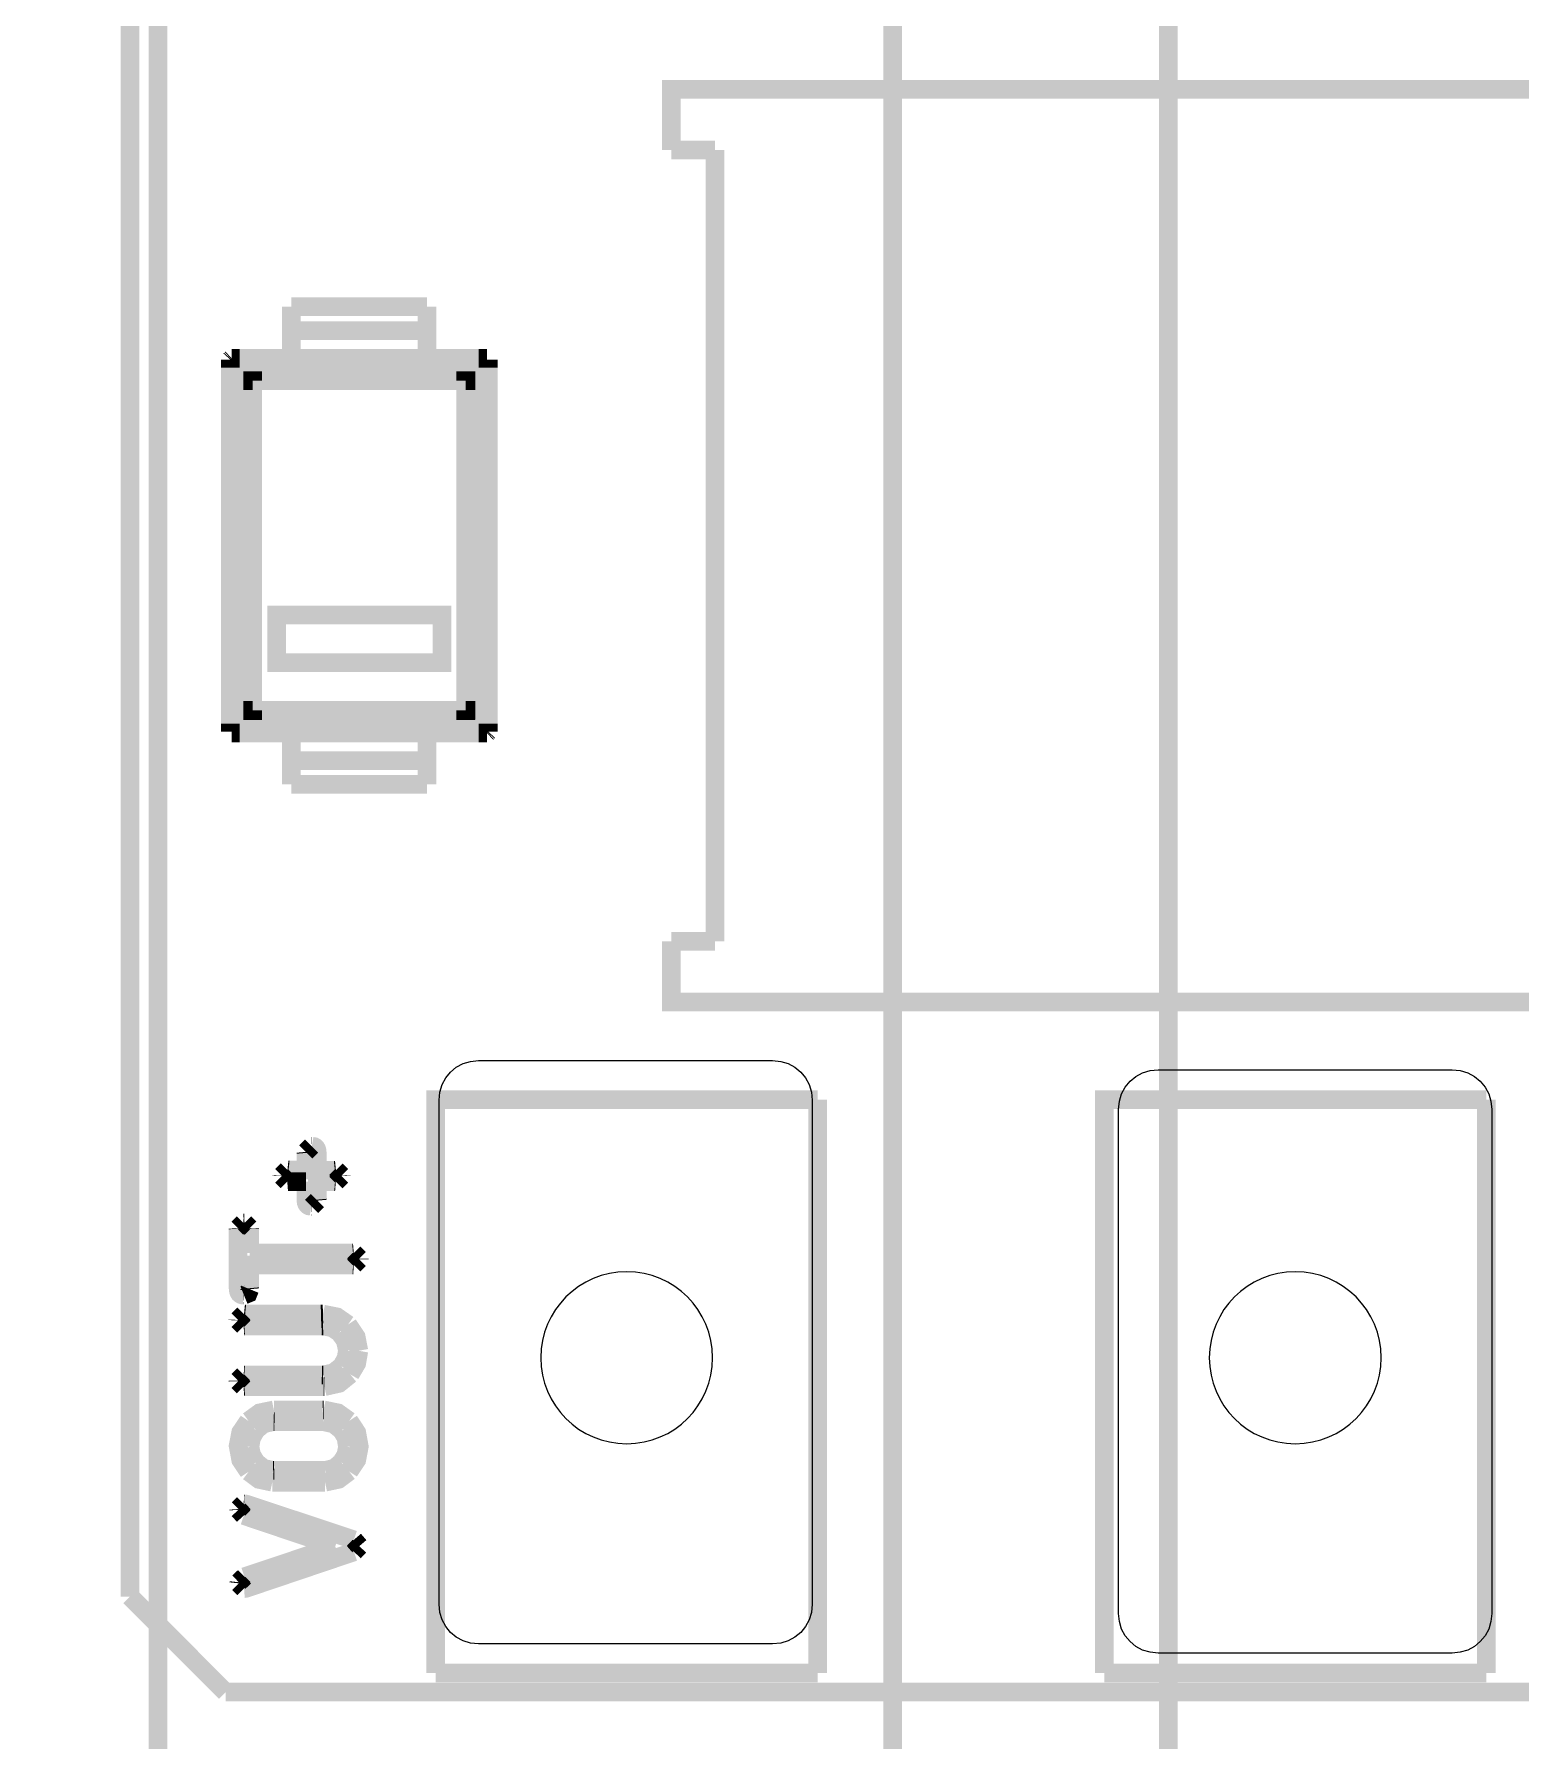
# Model space of a CAD drawing. Header units: inches. Extents: x 15 to 148, y 10 to 111.
# Drawn here: x 141.932 to 143.367, y 99.892 to 101.538 of the extents above; entities that cross this region are included whole.
import ezdxf

# ---------------------------------------------------------------- set-up
doc = ezdxf.new("R2010")
doc.units = ezdxf.units.IN
doc.header["$MEASUREMENT"] = 0
doc.layers.add('BLK_12AWG', color=7, linetype='Continuous')

# ---------------------------------------------------------------- blocks, each defined once
blk = doc.blocks.new('CIELEC-CFLH-V0016')
at = {"const_width": 0.008}
for points in [[(118.5802866420413, 103.7368000284339), (118.5802866420413, 100.9808940284339)], [(118.5802866420413, 103.7368000284339), (118.5802866420413, 100.9808940284339)], [(118.5802866420413, 103.7368000284339), (118.5802866420413, 100.9808940284339)], [(119.0253336420413, 103.4679100284339), (119.0253336420413, 102.0348390284339)], [(119.0253336420413, 103.4679100284339), (119.0253336420413, 102.0348390284339)], [(119.0253336420413, 103.4679100284339), (119.0253336420413, 102.0348390284339)], [(118.6983966420413, 103.4119970284339), (118.6983966420413, 101.3056970284339)], [(118.6983966420413, 103.4119970284339), (118.6983966420413, 101.3056970284339)], [(118.6983966420413, 103.4119970284339), (118.6983966420413, 101.3056970284339)], [(119.0133576420413, 103.0871930284339), (119.0133576420413, 101.6305010284339), (119.0141416420413, 101.6224510284339), (119.0163956420413, 101.6150060284339), (119.0247376420413, 101.6025110284339), (119.0372336420413, 101.5941680284339), (119.0446776420413, 101.5919140284339), (119.0527276420413, 101.5911310284339), (121.7692636420413, 101.5911310284339)], [(119.0133576420413, 103.0871930284339), (119.0133576420413, 101.6305010284339), (119.0141416420413, 101.6224510284339), (119.0163956420413, 101.6150060284339), (119.0247376420413, 101.6025110284339), (119.0372336420413, 101.5941680284339), (119.0446776420413, 101.5919140284339), (119.0527276420413, 101.5911310284339), (121.7692636420413, 101.5911310284339)], [(119.0133576420413, 103.0871930284339), (119.0133576420413, 101.6305010284339), (119.0141416420413, 101.6224510284339), (119.0163956420413, 101.6150060284339), (119.0247376420413, 101.6025110284339), (119.0372336420413, 101.5941680284339), (119.0446776420413, 101.5919140284339), (119.0527276420413, 101.5911310284339), (121.7692636420413, 101.5911310284339)], [(118.7932746420413, 102.6547530284339), (118.7932746420413, 102.6807530284339), (118.3835156420413, 102.6807530284339), (118.3835156420413, 102.2897130284339), (118.7932746420413, 102.2897130284339), (118.7932746420413, 102.3157130284339)], [(118.7932746420413, 102.6547530284339), (118.7932746420413, 102.6807530284339), (118.3835156420413, 102.6807530284339), (118.3835156420413, 102.2897130284339), (118.7932746420413, 102.2897130284339), (118.7932746420413, 102.3157130284339)], [(118.7932746420413, 102.6547530284339), (118.7932746420413, 102.6807530284339), (118.3835156420413, 102.6807530284339), (118.3835156420413, 102.2897130284339), (118.7932746420413, 102.2897130284339), (118.7932746420413, 102.3157130284339)], [(118.7932746420413, 102.6547530284339), (118.7745546420413, 102.6547530284339)], [(118.7745546420413, 102.3157130284339), (118.7745546420413, 102.6547530284339)], [(118.7932746420413, 102.6547530284339), (118.7745546420413, 102.6547530284339)], [(118.7745546420413, 102.3157130284339), (118.7745546420413, 102.6547530284339)], [(118.7932746420413, 102.6547530284339), (118.7745546420413, 102.6547530284339)], [(118.7745546420413, 102.3157130284339), (118.7745546420413, 102.6547530284339)], [(118.8979956420413, 102.5875950284339), (118.9561376420413, 102.5875950284339)], [(118.8979956420413, 102.5773590284339), (118.8979956420413, 102.5875950284339)], [(118.8979956420413, 102.5875950284339), (118.9561376420413, 102.5875950284339)], [(118.8979956420413, 102.5773590284339), (118.8979956420413, 102.5875950284339)], [(118.8979956420413, 102.5875950284339), (118.9561376420413, 102.5875950284339)], [(118.8979956420413, 102.5773590284339), (118.8979956420413, 102.5875950284339)], [(118.9561376420413, 102.5773590284339), (118.9561376420413, 102.5875950284339)], [(118.9561376420413, 102.5773590284339), (118.9561376420413, 102.5875950284339)], [(118.9561376420413, 102.5773590284339), (118.9561376420413, 102.5875950284339)], [(118.8979956420413, 102.5773590284339), (118.8979956420413, 102.5654850284339)], [(118.9561376420413, 102.5773590284339), (118.8979956420413, 102.5773590284339)], [(118.8979956420413, 102.5773590284339), (118.8979956420413, 102.5654850284339)], [(118.9561376420413, 102.5773590284339), (118.8979956420413, 102.5773590284339)], [(118.8979956420413, 102.5773590284339), (118.8979956420413, 102.5654850284339)], [(118.9561376420413, 102.5773590284339), (118.8979956420413, 102.5773590284339)], [(118.9561376420413, 102.5654850284339), (118.9561376420413, 102.5773590284339)], [(118.9561376420413, 102.5654850284339), (118.9561376420413, 102.5773590284339)], [(118.9561376420413, 102.5654850284339), (118.9561376420413, 102.5773590284339)], [(118.8717906420413, 102.5614530284339), (118.8717906420413, 102.5649130284339)], [(118.8717906420413, 102.5614530284339), (118.8717906420413, 102.5649130284339)], [(118.8717906420413, 102.5614530284339), (118.8717906420413, 102.5649130284339)], [(118.8717906420413, 102.4090130284339), (118.8717906420413, 102.5614530284339)], [(118.8717906420413, 102.5614530284339), (118.8773676420413, 102.5558770284339)], [(118.8717906420413, 102.4090130284339), (118.8717906420413, 102.5614530284339)], [(118.8717906420413, 102.5614530284339), (118.8773676420413, 102.5558770284339)], [(118.8717906420413, 102.4090130284339), (118.8717906420413, 102.5614530284339)], [(118.8717906420413, 102.5614530284339), (118.8773676420413, 102.5558770284339)], [(118.8758226420413, 102.5654850284339), (118.8723626420413, 102.5654850284339)], [(118.8758226420413, 102.5654850284339), (118.8723626420413, 102.5654850284339)], [(118.8758226420413, 102.5654850284339), (118.8723626420413, 102.5654850284339)], [(118.9783096420413, 102.5654850284339), (118.9561376420413, 102.5654850284339), (118.8979956420413, 102.5654850284339), (118.8758226420413, 102.5654850284339)], [(118.8758226420413, 102.5654850284339), (118.8813996420413, 102.5599090284339)], [(118.9783096420413, 102.5654850284339), (118.9561376420413, 102.5654850284339), (118.8979956420413, 102.5654850284339), (118.8758226420413, 102.5654850284339)], [(118.8758226420413, 102.5654850284339), (118.8813996420413, 102.5599090284339)], [(118.9783096420413, 102.5654850284339), (118.9561376420413, 102.5654850284339), (118.8979956420413, 102.5654850284339), (118.8758226420413, 102.5654850284339)], [(118.8758226420413, 102.5654850284339), (118.8813996420413, 102.5599090284339)], [(118.8813986420413, 102.5599090284339), (118.8785746420413, 102.5587020284339), (118.8773666420413, 102.5558770284339)], [(118.8813986420413, 102.5599090284339), (118.8785746420413, 102.5587020284339), (118.8773666420413, 102.5558770284339)], [(118.8813986420413, 102.5599090284339), (118.8785746420413, 102.5587020284339), (118.8773666420413, 102.5558770284339)], [(118.8813996420413, 102.5599090284339), (118.9727336420413, 102.5599090284339)], [(118.8813996420413, 102.5558770284339), (118.8813996420413, 102.5599090284339)], [(118.8813996420413, 102.5599090284339), (118.9727336420413, 102.5599090284339)], [(118.8813996420413, 102.5558770284339), (118.8813996420413, 102.5599090284339)], [(118.8813996420413, 102.5599090284339), (118.9727336420413, 102.5599090284339)], [(118.8813996420413, 102.5558770284339), (118.8813996420413, 102.5599090284339)], [(118.9727336420413, 102.5599090284339), (118.9783096420413, 102.5654850284339)], [(118.9727336420413, 102.5599090284339), (118.9783096420413, 102.5654850284339)], [(118.9727336420413, 102.5599090284339), (118.9783096420413, 102.5654850284339)], [(118.9727336420413, 102.5599090284339), (118.9727336420413, 102.5558770284339)], [(118.9727336420413, 102.5599090284339), (118.9755586420413, 102.5587020284339), (118.9767666420413, 102.5558770284339)], [(118.9727336420413, 102.5599090284339), (118.9727336420413, 102.5558770284339)], [(118.9727336420413, 102.5599090284339), (118.9755586420413, 102.5587020284339), (118.9767666420413, 102.5558770284339)], [(118.9727336420413, 102.5599090284339), (118.9727336420413, 102.5558770284339)], [(118.9727336420413, 102.5599090284339), (118.9755586420413, 102.5587020284339), (118.9767666420413, 102.5558770284339)], [(118.9823416420413, 102.5614530284339), (118.9767656420413, 102.5558770284339)], [(118.9823416420413, 102.5614530284339), (118.9767656420413, 102.5558770284339)], [(118.9823416420413, 102.5614530284339), (118.9767656420413, 102.5558770284339)], [(118.9817706420413, 102.5654850284339), (118.9783096420413, 102.5654850284339)], [(118.9817706420413, 102.5654850284339), (118.9783096420413, 102.5654850284339)], [(118.9817706420413, 102.5654850284339), (118.9783096420413, 102.5654850284339)], [(118.9820706420413, 102.5652140284339), (118.9817706420413, 102.5654850284339)], [(118.9820706420413, 102.5652140284339), (118.9817706420413, 102.5654850284339)], [(118.9820706420413, 102.5652140284339), (118.9817706420413, 102.5654850284339)], [(118.9820706420413, 102.5652140284339), (118.9823416420413, 102.5649130284339)], [(118.9820706420413, 102.5652140284339), (118.9823416420413, 102.5649130284339)], [(118.9820706420413, 102.5652140284339), (118.9823416420413, 102.5649130284339)], [(118.9823416420413, 102.5649130284339), (118.9823416420413, 102.5614530284339)], [(118.9823416420413, 102.5649130284339), (118.9823416420413, 102.5614530284339)], [(118.9823416420413, 102.5649130284339), (118.9823416420413, 102.5614530284339)], [(118.9823416420413, 102.4090130284339), (118.9823416420413, 102.5614530284339)], [(118.9823416420413, 102.4090130284339), (118.9823416420413, 102.5614530284339)], [(118.9823416420413, 102.4090130284339), (118.9823416420413, 102.5614530284339)], [(118.8773676420413, 102.5558770284339), (118.8813996420413, 102.5558770284339)], [(118.8773676420413, 102.4145900284339), (118.8773676420413, 102.5558770284339)], [(118.8773676420413, 102.5558770284339), (118.8813996420413, 102.5558770284339)], [(118.8773676420413, 102.4145900284339), (118.8773676420413, 102.5558770284339)], [(118.8773676420413, 102.5558770284339), (118.8813996420413, 102.5558770284339)], [(118.8773676420413, 102.4145900284339), (118.8773676420413, 102.5558770284339)], [(118.8813996420413, 102.5558770284339), (118.8813996420413, 102.4145900284339)], [(118.9727336420413, 102.4145900284339), (118.9727336420413, 102.5558770284339), (118.8813996420413, 102.5558770284339)], [(118.8813996420413, 102.5558770284339), (118.8813996420413, 102.4145900284339)], [(118.9727336420413, 102.4145900284339), (118.9727336420413, 102.5558770284339), (118.8813996420413, 102.5558770284339)], [(118.8813996420413, 102.5558770284339), (118.8813996420413, 102.4145900284339)], [(118.9727336420413, 102.4145900284339), (118.9727336420413, 102.5558770284339), (118.8813996420413, 102.5558770284339)], [(118.9727336420413, 102.5558770284339), (118.9767656420413, 102.5558770284339)], [(118.9727336420413, 102.5558770284339), (118.9767656420413, 102.5558770284339)], [(118.9727336420413, 102.5558770284339), (118.9767656420413, 102.5558770284339)], [(118.9767656420413, 102.5558770284339), (118.9767656420413, 102.4145900284339)], [(118.9767656420413, 102.5558770284339), (118.9767656420413, 102.4145900284339)], [(118.9767656420413, 102.5558770284339), (118.9767656420413, 102.4145900284339)], [(118.8916356420413, 102.4350620284339), (118.8916356420413, 102.4555340284339), (118.9624976420413, 102.4555340284339), (118.9624976420413, 102.4350620284339), (118.8916356420413, 102.4350620284339)], [(118.8916356420413, 102.4350620284339), (118.8916356420413, 102.4555340284339), (118.9624976420413, 102.4555340284339), (118.9624976420413, 102.4350620284339), (118.8916356420413, 102.4350620284339)], [(118.8916356420413, 102.4350620284339), (118.8916356420413, 102.4555340284339), (118.9624976420413, 102.4555340284339), (118.9624976420413, 102.4350620284339), (118.8916356420413, 102.4350620284339)], [(118.8773676420413, 102.4145900284339), (118.8717906420413, 102.4090130284339)], [(118.8773676420413, 102.4145900284339), (118.8717906420413, 102.4090130284339)], [(118.8773676420413, 102.4145900284339), (118.8717906420413, 102.4090130284339)], [(118.8813986420413, 102.4105570284339), (118.8785746420413, 102.4117640284339), (118.8773666420413, 102.4145890284339)], [(118.8813986420413, 102.4105570284339), (118.8785746420413, 102.4117640284339), (118.8773666420413, 102.4145890284339)], [(118.8813986420413, 102.4105570284339), (118.8785746420413, 102.4117640284339), (118.8773666420413, 102.4145890284339)], [(118.8813996420413, 102.4145900284339), (118.8773676420413, 102.4145900284339)], [(118.8813996420413, 102.4145900284339), (118.8773676420413, 102.4145900284339)], [(118.8813996420413, 102.4145900284339), (118.8773676420413, 102.4145900284339)], [(118.8813996420413, 102.4145900284339), (118.9727336420413, 102.4145900284339)], [(118.8813996420413, 102.4105570284339), (118.8813996420413, 102.4145900284339)], [(118.8813996420413, 102.4145900284339), (118.9727336420413, 102.4145900284339)], [(118.8813996420413, 102.4105570284339), (118.8813996420413, 102.4145900284339)], [(118.8813996420413, 102.4145900284339), (118.9727336420413, 102.4145900284339)], [(118.8813996420413, 102.4105570284339), (118.8813996420413, 102.4145900284339)], [(118.9727336420413, 102.4145900284339), (118.9727336420413, 102.4105570284339)], [(118.9767656420413, 102.4145900284339), (118.9727336420413, 102.4145900284339)], [(118.9727336420413, 102.4145900284339), (118.9727336420413, 102.4105570284339)], [(118.9767656420413, 102.4145900284339), (118.9727336420413, 102.4145900284339)], [(118.9727336420413, 102.4145900284339), (118.9727336420413, 102.4105570284339)], [(118.9767656420413, 102.4145900284339), (118.9727336420413, 102.4145900284339)], [(118.9727336420413, 102.4105570284339), (118.9755586420413, 102.4117640284339), (118.9767666420413, 102.4145890284339)], [(118.9727336420413, 102.4105570284339), (118.9755586420413, 102.4117640284339), (118.9767666420413, 102.4145890284339)], [(118.9727336420413, 102.4105570284339), (118.9755586420413, 102.4117640284339), (118.9767666420413, 102.4145890284339)], [(118.9767656420413, 102.4145900284339), (118.9823416420413, 102.4090130284339)], [(118.9767656420413, 102.4145900284339), (118.9823416420413, 102.4090130284339)], [(118.9767656420413, 102.4145900284339), (118.9823416420413, 102.4090130284339)], [(118.8717906420413, 102.4055530284339), (118.8717906420413, 102.4090130284339)], [(118.8717906420413, 102.4055530284339), (118.8717906420413, 102.4090130284339)], [(118.8717906420413, 102.4055530284339), (118.8717906420413, 102.4090130284339)], [(118.8758226420413, 102.4049810284339), (118.8813996420413, 102.4105570284339)], [(118.8758226420413, 102.4049810284339), (118.8813996420413, 102.4105570284339)], [(118.8758226420413, 102.4049810284339), (118.8813996420413, 102.4105570284339)], [(118.9727336420413, 102.4105570284339), (118.8813996420413, 102.4105570284339)], [(118.9727336420413, 102.4105570284339), (118.8813996420413, 102.4105570284339)], [(118.9727336420413, 102.4105570284339), (118.8813996420413, 102.4105570284339)], [(118.9727336420413, 102.4105570284339), (118.9783096420413, 102.4049810284339)], [(118.9727336420413, 102.4105570284339), (118.9783096420413, 102.4049810284339)], [(118.9727336420413, 102.4105570284339), (118.9783096420413, 102.4049810284339)], [(118.9823416420413, 102.4090130284339), (118.9823416420413, 102.4055530284339)], [(118.9823416420413, 102.4090130284339), (118.9823416420413, 102.4055530284339)], [(118.9823416420413, 102.4090130284339), (118.9823416420413, 102.4055530284339)], [(118.8720626420413, 102.4052520284339), (118.8717916420413, 102.4055530284339)], [(118.8720626420413, 102.4052520284339), (118.8717916420413, 102.4055530284339)], [(118.8720626420413, 102.4052520284339), (118.8717916420413, 102.4055530284339)], [(118.8720626420413, 102.4052520284339), (118.8723626420413, 102.4049810284339)], [(118.8720626420413, 102.4052520284339), (118.8723626420413, 102.4049810284339)], [(118.8720626420413, 102.4052520284339), (118.8723626420413, 102.4049810284339)], [(118.8758226420413, 102.4049810284339), (118.8723626420413, 102.4049810284339)], [(118.8758226420413, 102.4049810284339), (118.8723626420413, 102.4049810284339)], [(118.8758226420413, 102.4049810284339), (118.8723626420413, 102.4049810284339)], [(118.8979956420413, 102.4049810284339), (118.8758226420413, 102.4049810284339)], [(118.8979956420413, 102.4049810284339), (118.8758226420413, 102.4049810284339)], [(118.8979956420413, 102.4049810284339), (118.8758226420413, 102.4049810284339)], [(118.9561376420413, 102.4049810284339), (118.8979956420413, 102.4049810284339)], [(118.8979956420413, 102.4049810284339), (118.8979956420413, 102.3931070284339)], [(118.9561376420413, 102.4049810284339), (118.8979956420413, 102.4049810284339)], [(118.8979956420413, 102.4049810284339), (118.8979956420413, 102.3931070284339)], [(118.9561376420413, 102.4049810284339), (118.8979956420413, 102.4049810284339)], [(118.8979956420413, 102.4049810284339), (118.8979956420413, 102.3931070284339)], [(118.9783096420413, 102.4049810284339), (118.9561376420413, 102.4049810284339)], [(118.9561376420413, 102.3931070284339), (118.9561376420413, 102.4049810284339)], [(118.9783096420413, 102.4049810284339), (118.9561376420413, 102.4049810284339)], [(118.9561376420413, 102.3931070284339), (118.9561376420413, 102.4049810284339)], [(118.9783096420413, 102.4049810284339), (118.9561376420413, 102.4049810284339)], [(118.9561376420413, 102.3931070284339), (118.9561376420413, 102.4049810284339)], [(118.9817706420413, 102.4049810284339), (118.9783096420413, 102.4049810284339)], [(118.9817706420413, 102.4049810284339), (118.9783096420413, 102.4049810284339)], [(118.9817706420413, 102.4049810284339), (118.9783096420413, 102.4049810284339)], [(118.8979956420413, 102.3828710284339), (118.8979956420413, 102.3931070284339)], [(118.8979956420413, 102.3931070284339), (118.9561376420413, 102.3931070284339)], [(118.8979956420413, 102.3828710284339), (118.8979956420413, 102.3931070284339)], [(118.8979956420413, 102.3931070284339), (118.9561376420413, 102.3931070284339)], [(118.8979956420413, 102.3828710284339), (118.8979956420413, 102.3931070284339)], [(118.8979956420413, 102.3931070284339), (118.9561376420413, 102.3931070284339)], [(118.9561376420413, 102.3931070284339), (118.9561376420413, 102.3828710284339)], [(118.9561376420413, 102.3931070284339), (118.9561376420413, 102.3828710284339)], [(118.9561376420413, 102.3931070284339), (118.9561376420413, 102.3828710284339)], [(118.9561376420413, 102.3828710284339), (118.8979956420413, 102.3828710284339)], [(118.9561376420413, 102.3828710284339), (118.8979956420413, 102.3828710284339)], [(118.9561376420413, 102.3828710284339), (118.8979956420413, 102.3828710284339)], [(118.7745546420413, 102.3157130284339), (118.7932746420413, 102.3157130284339)], [(118.7745546420413, 102.3157130284339), (118.7932746420413, 102.3157130284339)], [(118.7745546420413, 102.3157130284339), (118.7932746420413, 102.3157130284339)], [(118.4439166420413, 102.0020830284339), (118.4439166420413, 102.2477530284339)], [(118.6076966420413, 102.0020830284339), (118.6076966420413, 102.2477530284339), (118.4439166420413, 102.2477530284339)], [(118.4439166420413, 102.0020830284339), (118.4439166420413, 102.2477530284339)], [(118.6076966420413, 102.0020830284339), (118.6076966420413, 102.2477530284339), (118.4439166420413, 102.2477530284339)], [(118.4439166420413, 102.0020830284339), (118.4439166420413, 102.2477530284339)], [(118.6076966420413, 102.0020830284339), (118.6076966420413, 102.2477530284339), (118.4439166420413, 102.2477530284339)], [(118.7305306420413, 102.0020830284339), (118.7305306420413, 102.2477530284339)], [(118.8943106420413, 102.0020830284339), (118.8943106420413, 102.2477530284339), (118.7305306420413, 102.2477530284339)], [(118.7305306420413, 102.0020830284339), (118.7305306420413, 102.2477530284339)], [(118.8943106420413, 102.0020830284339), (118.8943106420413, 102.2477530284339), (118.7305306420413, 102.2477530284339)], [(118.7305306420413, 102.0020830284339), (118.7305306420413, 102.2477530284339)], [(118.8943106420413, 102.0020830284339), (118.8943106420413, 102.2477530284339), (118.7305306420413, 102.2477530284339)], [(118.9474296420413, 102.2278650284339), (118.9463996420413, 102.2276810284339), (118.9459956420413, 102.2274500284339), (118.9456636420413, 102.2271280284339), (118.9454066420413, 102.2267130284339), (118.9452226420413, 102.2262060284339), (118.9450756420413, 102.2249170284339), (118.9450756420413, 102.2175580284339), (118.9375566420413, 102.2175580284339)], [(118.9474296420413, 102.2278650284339), (118.9463996420413, 102.2276810284339), (118.9459956420413, 102.2274500284339), (118.9456636420413, 102.2271280284339), (118.9454066420413, 102.2267130284339), (118.9452226420413, 102.2262060284339), (118.9450756420413, 102.2249170284339), (118.9450756420413, 102.2175580284339), (118.9375566420413, 102.2175580284339)], [(118.9474296420413, 102.2278650284339), (118.9463996420413, 102.2276810284339), (118.9459956420413, 102.2274500284339), (118.9456636420413, 102.2271280284339), (118.9454066420413, 102.2267130284339), (118.9452226420413, 102.2262060284339), (118.9450756420413, 102.2249170284339), (118.9450756420413, 102.2175580284339), (118.9375566420413, 102.2175580284339)], [(118.9475356420413, 102.2278670284339), (118.9474296420413, 102.2278650284339)], [(118.9475356420413, 102.2278670284339), (118.9474296420413, 102.2278650284339)], [(118.9475356420413, 102.2278670284339), (118.9474296420413, 102.2278650284339)], [(118.9475356420413, 102.2278670284339), (118.9499826420413, 102.2254210284339)], [(118.9475356420413, 102.2278670284339), (118.9499826420413, 102.2254210284339)], [(118.9475356420413, 102.2278670284339), (118.9499826420413, 102.2254210284339)], [(118.9499436420413, 102.2249830284339), (118.9499826420413, 102.2254210284339)], [(118.9499436420413, 102.2249830284339), (118.9499826420413, 102.2254210284339)], [(118.9499436420413, 102.2249830284339), (118.9499826420413, 102.2254210284339)], [(118.9573706420413, 102.2176490284339), (118.9499436420413, 102.2176490284339), (118.9499436420413, 102.2249850284339)], [(118.9573706420413, 102.2176490284339), (118.9499436420413, 102.2176490284339), (118.9499436420413, 102.2249850284339)], [(118.9573706420413, 102.2176490284339), (118.9499436420413, 102.2176490284339), (118.9499436420413, 102.2249850284339)], [(118.9370726420413, 102.2176080284339), (118.9347226420413, 102.2152580284339)], [(118.9370726420413, 102.2176080284339), (118.9347226420413, 102.2152580284339)], [(118.9370726420413, 102.2176080284339), (118.9347226420413, 102.2152580284339)], [(118.9370726420413, 102.2176080284339), (118.9375576420413, 102.2175580284339)], [(118.9370726420413, 102.2176080284339), (118.9375576420413, 102.2175580284339)], [(118.9370726420413, 102.2176080284339), (118.9375576420413, 102.2175580284339)], [(118.9578676420413, 102.2177000284339), (118.9573706420413, 102.2176490284339)], [(118.9578676420413, 102.2177000284339), (118.9573706420413, 102.2176490284339)], [(118.9578676420413, 102.2177000284339), (118.9573706420413, 102.2176490284339)], [(118.9578676420413, 102.2177000284339), (118.9603196420413, 102.2152480284339)], [(118.9578676420413, 102.2177000284339), (118.9603196420413, 102.2152480284339)], [(118.9578676420413, 102.2177000284339), (118.9603196420413, 102.2152480284339)], [(118.9347226420413, 102.2152480284339), (118.9347156420413, 102.2150680284339)], [(118.9347226420413, 102.2152480284339), (118.9347156420413, 102.2150680284339)], [(118.9347226420413, 102.2152480284339), (118.9347156420413, 102.2150680284339)], [(118.9371216420413, 102.2126620284339), (118.9347156420413, 102.2150680284339)], [(118.9371216420413, 102.2126620284339), (118.9347156420413, 102.2150680284339)], [(118.9371216420413, 102.2126620284339), (118.9347156420413, 102.2150680284339)], [(118.9347226420413, 102.2152500284339), (118.9347226420413, 102.2152580284339)], [(118.9347226420413, 102.2152500284339), (118.9347226420413, 102.2152580284339)], [(118.9347226420413, 102.2152500284339), (118.9347226420413, 102.2152580284339)], [(118.9371216420413, 102.2126620284339), (118.9374896420413, 102.2126900284339)], [(118.9371216420413, 102.2126620284339), (118.9374896420413, 102.2126900284339)], [(118.9371216420413, 102.2126620284339), (118.9374896420413, 102.2126900284339)], [(118.9374876420413, 102.2126900284339), (118.9450756420413, 102.2126900284339), (118.9450756420413, 102.2049650284339)], [(118.9374876420413, 102.2126900284339), (118.9450756420413, 102.2126900284339), (118.9450756420413, 102.2049650284339)], [(118.9374876420413, 102.2126900284339), (118.9450756420413, 102.2126900284339), (118.9450756420413, 102.2049650284339)], [(118.9476126420413, 102.2020850284339), (118.9486426420413, 102.2022690284339), (118.9490466420413, 102.2025000284339), (118.9493776420413, 102.2028230284339), (118.9496356420413, 102.2032370284339), (118.9498196420413, 102.2037440284339), (118.9499666420413, 102.2050340284339), (118.9499666420413, 102.2126900284339)], [(118.9476126420413, 102.2020850284339), (118.9486426420413, 102.2022690284339), (118.9490466420413, 102.2025000284339), (118.9493776420413, 102.2028230284339), (118.9496356420413, 102.2032370284339), (118.9498196420413, 102.2037440284339), (118.9499666420413, 102.2050340284339), (118.9499666420413, 102.2126900284339)], [(118.9476126420413, 102.2020850284339), (118.9486426420413, 102.2022690284339), (118.9490466420413, 102.2025000284339), (118.9493776420413, 102.2028230284339), (118.9496356420413, 102.2032370284339), (118.9498196420413, 102.2037440284339), (118.9499666420413, 102.2050340284339), (118.9499666420413, 102.2126900284339)], [(118.9499666420413, 102.2126900284339), (118.9575766420413, 102.2126900284339)], [(118.9499666420413, 102.2126900284339), (118.9575766420413, 102.2126900284339)], [(118.9499666420413, 102.2126900284339), (118.9575766420413, 102.2126900284339)], [(118.9579406420413, 102.2126620284339), (118.9575756420413, 102.2126900284339)], [(118.9579406420413, 102.2126620284339), (118.9575756420413, 102.2126900284339)], [(118.9579406420413, 102.2126620284339), (118.9575756420413, 102.2126900284339)], [(118.9579406420413, 102.2126620284339), (118.9603256420413, 102.2150470284339)], [(118.9579406420413, 102.2126620284339), (118.9603256420413, 102.2150470284339)], [(118.9579406420413, 102.2126620284339), (118.9603256420413, 102.2150470284339)], [(118.9603196420413, 102.2152270284339), (118.9603196420413, 102.2152480284339)], [(118.9603196420413, 102.2152270284339), (118.9603196420413, 102.2152480284339)], [(118.9603196420413, 102.2152270284339), (118.9603196420413, 102.2152480284339)], [(118.9603196420413, 102.2152260284339), (118.9603256420413, 102.2150470284339)], [(118.9603196420413, 102.2152260284339), (118.9603256420413, 102.2150470284339)], [(118.9603196420413, 102.2152260284339), (118.9603256420413, 102.2150470284339)], [(118.9450756420413, 102.2049640284339), (118.9450376420413, 102.2045380284339)], [(118.9450756420413, 102.2049640284339), (118.9450376420413, 102.2045380284339)], [(118.9450756420413, 102.2049640284339), (118.9450376420413, 102.2045380284339)], [(118.9474936420413, 102.2020820284339), (118.9450376420413, 102.2045380284339)], [(118.9474936420413, 102.2020820284339), (118.9450376420413, 102.2045380284339)], [(118.9474936420413, 102.2020820284339), (118.9450376420413, 102.2045380284339)], [(118.9474936420413, 102.2020820284339), (118.9476136420413, 102.2020850284339)], [(118.9474936420413, 102.2020820284339), (118.9476136420413, 102.2020850284339)], [(118.9474936420413, 102.2020820284339), (118.9476136420413, 102.2020850284339)], [(118.9762396420413, 102.1949760284339), (118.9740226420413, 102.1927590284339)], [(118.9762396420413, 102.1949760284339), (118.9740226420413, 102.1927590284339)], [(118.9762396420413, 102.1949760284339), (118.9740226420413, 102.1927590284339)], [(118.9762396420413, 102.1949760284339), (118.9765446420413, 102.1949550284339)], [(118.9762396420413, 102.1949760284339), (118.9765446420413, 102.1949550284339)], [(118.9762396420413, 102.1949760284339), (118.9765446420413, 102.1949550284339)], [(118.9768026420413, 102.1949700284339), (118.9765466420413, 102.1949550284339)], [(118.9768026420413, 102.1949700284339), (118.9765466420413, 102.1949550284339)], [(118.9768026420413, 102.1949700284339), (118.9765466420413, 102.1949550284339)], [(118.9768026420413, 102.1949700284339), (118.9790286420413, 102.1927440284339)], [(118.9768026420413, 102.1949700284339), (118.9790286420413, 102.1927440284339)], [(118.9768026420413, 102.1949700284339), (118.9790286420413, 102.1927440284339)], [(118.9740316420413, 102.1925540284339), (118.9740226420413, 102.1927590284339)], [(118.9740316420413, 102.1925540284339), (118.9740226420413, 102.1927590284339)], [(118.9740316420413, 102.1925540284339), (118.9740226420413, 102.1927590284339)], [(118.9740316420413, 102.1925550284339), (118.9740316420413, 102.1820190284339)], [(118.9740316420413, 102.1925550284339), (118.9740316420413, 102.1820190284339)], [(118.9740316420413, 102.1925550284339), (118.9740316420413, 102.1820190284339)], [(118.9766376420413, 102.1640560284339), (118.9771936420413, 102.1641030284339), (118.9776766420413, 102.1642450284339), (118.9780856420413, 102.1644810284339), (118.9784196420413, 102.1648100284339), (118.9786796420413, 102.1652340284339), (118.9788656420413, 102.1657530284339), (118.9790136420413, 102.1670730284339), (118.9790136420413, 102.1924870284339)], [(118.9766376420413, 102.1640560284339), (118.9771936420413, 102.1641030284339), (118.9776766420413, 102.1642450284339), (118.9780856420413, 102.1644810284339), (118.9784196420413, 102.1648100284339), (118.9786796420413, 102.1652340284339), (118.9788656420413, 102.1657530284339), (118.9790136420413, 102.1670730284339), (118.9790136420413, 102.1924870284339)], [(118.9766376420413, 102.1640560284339), (118.9771936420413, 102.1641030284339), (118.9776766420413, 102.1642450284339), (118.9780856420413, 102.1644810284339), (118.9784196420413, 102.1648100284339), (118.9786796420413, 102.1652340284339), (118.9788656420413, 102.1657530284339), (118.9790136420413, 102.1670730284339), (118.9790136420413, 102.1924870284339)], [(118.9790136420413, 102.1924880284339), (118.9790286420413, 102.1927440284339)], [(118.9790136420413, 102.1924880284339), (118.9790286420413, 102.1927440284339)], [(118.9790136420413, 102.1924880284339), (118.9790286420413, 102.1927440284339)], [(118.9270666420413, 102.1795290284339), (118.9270576420413, 102.1793220284339)], [(118.9270666420413, 102.1795290284339), (118.9270576420413, 102.1793220284339)], [(118.9270666420413, 102.1795290284339), (118.9270576420413, 102.1793220284339)], [(118.9293886420413, 102.1769910284339), (118.9270576420413, 102.1793220284339)], [(118.9293886420413, 102.1769910284339), (118.9270576420413, 102.1793220284339)], [(118.9293886420413, 102.1769910284339), (118.9270576420413, 102.1793220284339)], [(118.9294166420413, 102.1820490284339), (118.9270606420413, 102.1796930284339)], [(118.9294166420413, 102.1820490284339), (118.9270606420413, 102.1796930284339)], [(118.9294166420413, 102.1820490284339), (118.9270606420413, 102.1796930284339)], [(118.9270666420413, 102.1795290284339), (118.9270606420413, 102.1796930284339)], [(118.9270666420413, 102.1795290284339), (118.9270606420413, 102.1796930284339)], [(118.9270666420413, 102.1795290284339), (118.9270606420413, 102.1796930284339)], [(118.9294166420413, 102.1820490284339), (118.9297846420413, 102.1820190284339)], [(118.9294166420413, 102.1820490284339), (118.9297846420413, 102.1820190284339)], [(118.9294166420413, 102.1820490284339), (118.9297846420413, 102.1820190284339)], [(118.9740316420413, 102.1820190284339), (118.9297856420413, 102.1820190284339)], [(118.9740316420413, 102.1820190284339), (118.9297856420413, 102.1820190284339)], [(118.9740316420413, 102.1820190284339), (118.9297856420413, 102.1820190284339)], [(118.9293886420413, 102.1769910284339), (118.9297166420413, 102.1770140284339)], [(118.9293886420413, 102.1769910284339), (118.9297166420413, 102.1770140284339)], [(118.9293886420413, 102.1769910284339), (118.9297166420413, 102.1770140284339)], [(118.9297176420413, 102.1770140284339), (118.9740316420413, 102.1770140284339), (118.9740316420413, 102.1670050284339)], [(118.9297176420413, 102.1770140284339), (118.9740316420413, 102.1770140284339), (118.9740316420413, 102.1670050284339)], [(118.9297176420413, 102.1770140284339), (118.9740316420413, 102.1770140284339), (118.9740316420413, 102.1670050284339)], [(118.9740326420413, 102.1670060284339), (118.9739936420413, 102.1665690284339)], [(118.9740326420413, 102.1670060284339), (118.9739936420413, 102.1665690284339)], [(118.9740326420413, 102.1670060284339), (118.9739936420413, 102.1665690284339)], [(118.9765106420413, 102.1640530284339), (118.9747216420413, 102.1647800284339), (118.9739936420413, 102.1665690284339)], [(118.9765106420413, 102.1640530284339), (118.9747216420413, 102.1647800284339), (118.9739936420413, 102.1665690284339)], [(118.9765106420413, 102.1640530284339), (118.9747216420413, 102.1647800284339), (118.9739936420413, 102.1665690284339)], [(118.9765106420413, 102.1640530284339), (118.9766376420413, 102.1640560284339)], [(118.9765106420413, 102.1640530284339), (118.9766376420413, 102.1640560284339)], [(118.9765106420413, 102.1640530284339), (118.9766376420413, 102.1640560284339)], [(118.9319116420413, 102.1513950284339), (118.9284146420413, 102.1461560284339), (118.9272496420413, 102.1401740284339)], [(118.9319116420413, 102.1513950284339), (118.9284146420413, 102.1461560284339), (118.9272496420413, 102.1401740284339)], [(118.9319116420413, 102.1513950284339), (118.9284146420413, 102.1461560284339), (118.9272496420413, 102.1401740284339)], [(118.9426326420413, 102.1558990284339), (118.9366596420413, 102.1547040284339), (118.9319086420413, 102.1513920284339)], [(118.9426326420413, 102.1558990284339), (118.9366596420413, 102.1547040284339), (118.9319086420413, 102.1513920284339)], [(118.9426326420413, 102.1558990284339), (118.9366596420413, 102.1547040284339), (118.9319086420413, 102.1513920284339)], [(118.9426046420413, 102.1508240284339), (118.9387046420413, 102.1500730284339), (118.9355666420413, 102.1479880284339)], [(118.9426046420413, 102.1508240284339), (118.9387046420413, 102.1500730284339), (118.9355666420413, 102.1479880284339)], [(118.9426046420413, 102.1508240284339), (118.9387046420413, 102.1500730284339), (118.9355666420413, 102.1479880284339)], [(118.9426046420413, 102.1508240284339), (118.9432946420413, 102.1508010284339)], [(118.9426046420413, 102.1508240284339), (118.9432946420413, 102.1508010284339)], [(118.9426046420413, 102.1508240284339), (118.9432946420413, 102.1508010284339)], [(118.9426326420413, 102.1558990284339), (118.9434966420413, 102.1558750284339)], [(118.9426326420413, 102.1558990284339), (118.9434966420413, 102.1558750284339)], [(118.9426326420413, 102.1558990284339), (118.9434966420413, 102.1558750284339)], [(118.9432936420413, 102.1508010284339), (118.9763396420413, 102.1508010284339)], [(118.9432936420413, 102.1508010284339), (118.9763396420413, 102.1508010284339)], [(118.9432936420413, 102.1508010284339), (118.9763396420413, 102.1508010284339)], [(118.9759966420413, 102.1558750284339), (118.9434986420413, 102.1558750284339)], [(118.9759966420413, 102.1558750284339), (118.9434986420413, 102.1558750284339)], [(118.9759966420413, 102.1558750284339), (118.9434986420413, 102.1558750284339)], [(118.9765016420413, 102.1559250284339), (118.9759966420413, 102.1558740284339)], [(118.9765016420413, 102.1559250284339), (118.9759966420413, 102.1558740284339)], [(118.9765016420413, 102.1559250284339), (118.9759966420413, 102.1558740284339)], [(118.9766546420413, 102.1507800284339), (118.9763406420413, 102.1508010284339)], [(118.9766546420413, 102.1507800284339), (118.9763406420413, 102.1508010284339)], [(118.9766546420413, 102.1507800284339), (118.9763406420413, 102.1508010284339)], [(118.9765016420413, 102.1559250284339), (118.9790136420413, 102.1534130284339)], [(118.9765016420413, 102.1559250284339), (118.9790136420413, 102.1534130284339)], [(118.9765016420413, 102.1559250284339), (118.9790136420413, 102.1534130284339)], [(118.9766546420413, 102.1507800284339), (118.9790256420413, 102.1531510284339)], [(118.9766546420413, 102.1507800284339), (118.9790256420413, 102.1531510284339)], [(118.9766546420413, 102.1507800284339), (118.9790256420413, 102.1531510284339)], [(118.9790136420413, 102.1533820284339), (118.9790136420413, 102.1534130284339)], [(118.9790136420413, 102.1533820284339), (118.9790136420413, 102.1534130284339)], [(118.9790136420413, 102.1533820284339), (118.9790136420413, 102.1534130284339)], [(118.9790136420413, 102.1533820284339), (118.9790256420413, 102.1531510284339)], [(118.9790136420413, 102.1533820284339), (118.9790256420413, 102.1531510284339)], [(118.9790136420413, 102.1533820284339), (118.9790256420413, 102.1531510284339)], [(118.9355726420413, 102.1479930284339), (118.9330676420413, 102.1445860284339), (118.9321406420413, 102.1402480284339)], [(118.9355726420413, 102.1479930284339), (118.9330676420413, 102.1445860284339), (118.9321406420413, 102.1402480284339)], [(118.9355726420413, 102.1479930284339), (118.9330676420413, 102.1445860284339), (118.9321406420413, 102.1402480284339)], [(118.9272496420413, 102.1401740284339), (118.9281746420413, 102.1348320284339), (118.9309516420413, 102.1300950284339)], [(118.9272496420413, 102.1401740284339), (118.9281746420413, 102.1348320284339), (118.9309516420413, 102.1300950284339)], [(118.9272496420413, 102.1401740284339), (118.9281746420413, 102.1348320284339), (118.9309516420413, 102.1300950284339)], [(118.9346766420413, 102.1335230284339), (118.9327746420413, 102.1368370284339), (118.9321396420413, 102.1402420284339)], [(118.9346766420413, 102.1335230284339), (118.9327746420413, 102.1368370284339), (118.9321396420413, 102.1402420284339)], [(118.9346766420413, 102.1335230284339), (118.9327746420413, 102.1368370284339), (118.9321396420413, 102.1402420284339)], [(118.9420306420413, 102.1248120284339), (118.9357466420413, 102.1262240284339), (118.9309486420413, 102.1300980284339)], [(118.9420306420413, 102.1248120284339), (118.9357466420413, 102.1262240284339), (118.9309486420413, 102.1300980284339)], [(118.9420306420413, 102.1248120284339), (118.9357466420413, 102.1262240284339), (118.9309486420413, 102.1300980284339)], [(118.9425506420413, 102.1298050284339), (118.9380966420413, 102.1307960284339), (118.9346826420413, 102.1335160284339)], [(118.9425506420413, 102.1298050284339), (118.9380966420413, 102.1307960284339), (118.9346826420413, 102.1335160284339)], [(118.9425506420413, 102.1298050284339), (118.9380966420413, 102.1307960284339), (118.9346826420413, 102.1335160284339)], [(118.9425506420413, 102.1298050284339), (118.9431026420413, 102.1298200284339)], [(118.9425506420413, 102.1298050284339), (118.9431026420413, 102.1298200284339)], [(118.9425506420413, 102.1298050284339), (118.9431026420413, 102.1298200284339)], [(118.9763396420413, 102.1298210284339), (118.9431096420413, 102.1298210284339)], [(118.9763396420413, 102.1298210284339), (118.9431096420413, 102.1298210284339)], [(118.9763396420413, 102.1298210284339), (118.9431096420413, 102.1298210284339)], [(118.9766456420413, 102.1298400284339), (118.9763386420413, 102.1298210284339)], [(118.9766456420413, 102.1298400284339), (118.9763386420413, 102.1298210284339)], [(118.9766456420413, 102.1298400284339), (118.9763386420413, 102.1298210284339)], [(118.9766456420413, 102.1298400284339), (118.9790266420413, 102.1274590284339)], [(118.9766456420413, 102.1298400284339), (118.9790266420413, 102.1274590284339)], [(118.9766456420413, 102.1298400284339), (118.9790266420413, 102.1274590284339)], [(118.9420306420413, 102.1248120284339), (118.9423286420413, 102.1248160284339)], [(118.9420306420413, 102.1248120284339), (118.9423286420413, 102.1248160284339)], [(118.9420306420413, 102.1248120284339), (118.9423286420413, 102.1248160284339)], [(118.9423326420413, 102.1248160284339), (118.9763396420413, 102.1248160284339)], [(118.9423326420413, 102.1248160284339), (118.9763396420413, 102.1248160284339)], [(118.9423326420413, 102.1248160284339), (118.9763396420413, 102.1248160284339)], [(118.9767216420413, 102.1247840284339), (118.9763386420413, 102.1248160284339)], [(118.9767216420413, 102.1247840284339), (118.9763386420413, 102.1248160284339)], [(118.9767216420413, 102.1247840284339), (118.9763386420413, 102.1248160284339)], [(118.9767216420413, 102.1247840284339), (118.9790176420413, 102.1270800284339)], [(118.9767216420413, 102.1247840284339), (118.9790176420413, 102.1270800284339)], [(118.9767216420413, 102.1247840284339), (118.9790176420413, 102.1270800284339)], [(118.9790136420413, 102.1272140284339), (118.9790266420413, 102.1274590284339)], [(118.9790136420413, 102.1272140284339), (118.9790266420413, 102.1274590284339)], [(118.9790136420413, 102.1272140284339), (118.9790266420413, 102.1274590284339)], [(118.9790136420413, 102.1272160284339), (118.9790176420413, 102.1270800284339)], [(118.9790136420413, 102.1272160284339), (118.9790176420413, 102.1270800284339)], [(118.9790136420413, 102.1272160284339), (118.9790176420413, 102.1270800284339)], [(118.9423726420413, 102.1148320284339), (118.9362596420413, 102.1135810284339), (118.9314306420413, 102.1101190284339)], [(118.9423726420413, 102.1148320284339), (118.9362596420413, 102.1135810284339), (118.9314306420413, 102.1101190284339)], [(118.9423726420413, 102.1148320284339), (118.9362596420413, 102.1135810284339), (118.9314306420413, 102.1101190284339)], [(118.9423726420413, 102.1148320284339), (118.9426886420413, 102.1148290284339)], [(118.9423726420413, 102.1148320284339), (118.9426886420413, 102.1148290284339)], [(118.9423726420413, 102.1148320284339), (118.9426886420413, 102.1148290284339)], [(118.9636556420413, 102.1148290284339), (118.9426986420413, 102.1148290284339)], [(118.9636556420413, 102.1148290284339), (118.9426986420413, 102.1148290284339)], [(118.9636556420413, 102.1148290284339), (118.9426986420413, 102.1148290284339)], [(118.9636856420413, 102.1148290284339), (118.9636596420413, 102.1148290284339)], [(118.9636856420413, 102.1148290284339), (118.9636596420413, 102.1148290284339)], [(118.9636856420413, 102.1148290284339), (118.9636596420413, 102.1148290284339)], [(118.9636856420413, 102.1148290284339), (118.9697636420413, 102.1135730284339), (118.9745516420413, 102.1101040284339)], [(118.9636856420413, 102.1148290284339), (118.9697636420413, 102.1135730284339), (118.9745516420413, 102.1101040284339)], [(118.9636856420413, 102.1148290284339), (118.9697636420413, 102.1135730284339), (118.9745516420413, 102.1101040284339)], [(118.9314316420413, 102.1101210284339), (118.9281576420413, 102.1051380284339), (118.9270666420413, 102.0991510284339), (118.9281576420413, 102.0934370284339), (118.9314316420413, 102.0885010284339)], [(118.9314316420413, 102.1101210284339), (118.9281576420413, 102.1051380284339), (118.9270666420413, 102.0991510284339), (118.9281576420413, 102.0934370284339), (118.9314316420413, 102.0885010284339)], [(118.9314316420413, 102.1101210284339), (118.9281576420413, 102.1051380284339), (118.9270666420413, 102.0991510284339), (118.9281576420413, 102.0934370284339), (118.9314316420413, 102.0885010284339)], [(118.9321396420413, 102.0990140284339), (118.9327516420413, 102.1029330284339), (118.9345856420413, 102.1060530284339)], [(118.9321396420413, 102.0990140284339), (118.9327516420413, 102.1029330284339), (118.9345856420413, 102.1060530284339)], [(118.9321396420413, 102.0990140284339), (118.9327516420413, 102.1029330284339), (118.9345856420413, 102.1060530284339)], [(118.9425626420413, 102.1098460284339), (118.9380416420413, 102.1088250284339), (118.9345826420413, 102.1060490284339)], [(118.9425626420413, 102.1098460284339), (118.9380416420413, 102.1088250284339), (118.9345826420413, 102.1060490284339)], [(118.9425626420413, 102.1098460284339), (118.9380416420413, 102.1088250284339), (118.9345826420413, 102.1060490284339)], [(118.9425616420413, 102.1098460284339), (118.9634046420413, 102.1098460284339)], [(118.9425616420413, 102.1098460284339), (118.9634046420413, 102.1098460284339)], [(118.9425616420413, 102.1098460284339), (118.9634046420413, 102.1098460284339)], [(118.9637646420413, 102.1098530284339), (118.9634066420413, 102.1098460284339)], [(118.9637646420413, 102.1098530284339), (118.9634066420413, 102.1098460284339)], [(118.9637646420413, 102.1098530284339), (118.9634066420413, 102.1098460284339)], [(118.9637646420413, 102.1098530284339), (118.9680546420413, 102.1088930284339), (118.9713346420413, 102.1062580284339)], [(118.9637646420413, 102.1098530284339), (118.9680546420413, 102.1088930284339), (118.9713346420413, 102.1062580284339)], [(118.9637646420413, 102.1098530284339), (118.9680546420413, 102.1088930284339), (118.9713346420413, 102.1062580284339)], [(118.9713346420413, 102.1062580284339), (118.9732886420413, 102.1028300284339), (118.9739406420413, 102.0989910284339)], [(118.9713346420413, 102.1062580284339), (118.9732886420413, 102.1028300284339), (118.9739406420413, 102.0989910284339)], [(118.9713346420413, 102.1062580284339), (118.9732886420413, 102.1028300284339), (118.9739406420413, 102.0989910284339)], [(118.9745116420413, 102.0883640284339), (118.9778886420413, 102.0933860284339), (118.9790136420413, 102.0994020284339), (118.9778996420413, 102.1051730284339), (118.9745576420413, 102.1100980284339)], [(118.9745116420413, 102.0883640284339), (118.9778886420413, 102.0933860284339), (118.9790136420413, 102.0994020284339), (118.9778996420413, 102.1051730284339), (118.9745576420413, 102.1100980284339)], [(118.9745116420413, 102.0883640284339), (118.9778886420413, 102.0933860284339), (118.9790136420413, 102.0994020284339), (118.9778996420413, 102.1051730284339), (118.9745576420413, 102.1100980284339)], [(118.9347916420413, 102.0923400284339), (118.9328026420413, 102.0954940284339), (118.9321396420413, 102.0990140284339)], [(118.9347916420413, 102.0923400284339), (118.9328026420413, 102.0954940284339), (118.9321396420413, 102.0990140284339)], [(118.9347916420413, 102.0923400284339), (118.9328026420413, 102.0954940284339), (118.9321396420413, 102.0990140284339)], [(118.9739406420413, 102.0989910284339), (118.9732776420413, 102.0956250284339), (118.9712896420413, 102.0923400284339)], [(118.9739406420413, 102.0989910284339), (118.9732776420413, 102.0956250284339), (118.9712896420413, 102.0923400284339)], [(118.9739406420413, 102.0989910284339), (118.9732776420413, 102.0956250284339), (118.9712896420413, 102.0923400284339)], [(118.9415826420413, 102.0889120284339), (118.9377116420413, 102.0898730284339), (118.9347886420413, 102.0923430284339)], [(118.9415826420413, 102.0889120284339), (118.9377116420413, 102.0898730284339), (118.9347886420413, 102.0923430284339)], [(118.9415826420413, 102.0889120284339), (118.9377116420413, 102.0898730284339), (118.9347886420413, 102.0923430284339)], [(118.9639876420413, 102.0889010284339), (118.9681166420413, 102.0898180284339), (118.9712856420413, 102.0923350284339)], [(118.9639876420413, 102.0889010284339), (118.9681166420413, 102.0898180284339), (118.9712856420413, 102.0923350284339)], [(118.9639876420413, 102.0889010284339), (118.9681166420413, 102.0898180284339), (118.9712856420413, 102.0923350284339)], [(118.9417486420413, 102.0838610284339), (118.9359526420413, 102.0850950284339), (118.9314356420413, 102.0884960284339)], [(118.9417486420413, 102.0838610284339), (118.9359526420413, 102.0850950284339), (118.9314356420413, 102.0884960284339)], [(118.9417486420413, 102.0838610284339), (118.9359526420413, 102.0850950284339), (118.9314356420413, 102.0884960284339)], [(118.9635416420413, 102.0889120284339), (118.9415786420413, 102.0889120284339)], [(118.9635416420413, 102.0889120284339), (118.9415786420413, 102.0889120284339)], [(118.9635416420413, 102.0889120284339), (118.9415786420413, 102.0889120284339)], [(118.9639876420413, 102.0889010284339), (118.9635416420413, 102.0889120284339)], [(118.9639876420413, 102.0889010284339), (118.9635416420413, 102.0889120284339)], [(118.9639876420413, 102.0889010284339), (118.9635416420413, 102.0889120284339)], [(118.9643666420413, 102.0838610284339), (118.9700586420413, 102.0850700284339), (118.9745176420413, 102.0883700284339)], [(118.9643666420413, 102.0838610284339), (118.9700586420413, 102.0850700284339), (118.9745176420413, 102.0883700284339)], [(118.9643666420413, 102.0838610284339), (118.9700586420413, 102.0850700284339), (118.9745176420413, 102.0883700284339)], [(118.9417386420413, 102.0838610284339), (118.9643646420413, 102.0838610284339)], [(118.9417386420413, 102.0838610284339), (118.9643646420413, 102.0838610284339)], [(118.9417386420413, 102.0838610284339), (118.9643646420413, 102.0838610284339)], [(118.9764316420413, 102.0745820284339), (118.9756216420413, 102.0744820284339), (118.9748546420413, 102.0742620284339), (118.9293976420413, 102.0591560284339)], [(118.9764316420413, 102.0745820284339), (118.9756216420413, 102.0744820284339), (118.9748546420413, 102.0742620284339), (118.9293976420413, 102.0591560284339)], [(118.9764316420413, 102.0745820284339), (118.9756216420413, 102.0744820284339), (118.9748546420413, 102.0742620284339), (118.9293976420413, 102.0591560284339)], [(118.9373506420413, 102.0563680284339), (118.9765686420413, 102.0695770284339)], [(118.9373506420413, 102.0563680284339), (118.9765686420413, 102.0695770284339)], [(118.9373506420413, 102.0563680284339), (118.9765686420413, 102.0695770284339)], [(118.9766256420413, 102.0745910284339), (118.9764316420413, 102.0745820284339)], [(118.9766256420413, 102.0745910284339), (118.9764316420413, 102.0745820284339)], [(118.9766256420413, 102.0745910284339), (118.9764316420413, 102.0745820284339)], [(118.9765696420413, 102.0695780284339), (118.9788306420413, 102.0720450284339)], [(118.9765696420413, 102.0695780284339), (118.9788306420413, 102.0720450284339)], [(118.9765696420413, 102.0695780284339), (118.9788306420413, 102.0720450284339)], [(118.9766256420413, 102.0745910284339), (118.9788536420413, 102.0723630284339)], [(118.9766256420413, 102.0745910284339), (118.9788536420413, 102.0723630284339)], [(118.9766256420413, 102.0745910284339), (118.9788536420413, 102.0723630284339)], [(118.9788306420413, 102.0720450284339), (118.9788536420413, 102.0723630284339)], [(118.9788306420413, 102.0720450284339), (118.9788536420413, 102.0723630284339)], [(118.9788306420413, 102.0720450284339), (118.9788536420413, 102.0723630284339)], [(118.9293966420413, 102.0591560284339), (118.9270666420413, 102.0564370284339)], [(118.9293966420413, 102.0591560284339), (118.9270666420413, 102.0564370284339)], [(118.9293966420413, 102.0591560284339), (118.9270666420413, 102.0564370284339)], [(118.9293306420413, 102.0540140284339), (118.9270666420413, 102.0564370284339)], [(118.9293306420413, 102.0540140284339), (118.9270666420413, 102.0564370284339)], [(118.9293306420413, 102.0540140284339), (118.9270666420413, 102.0564370284339)], [(118.9762946420413, 102.0433410284339), (118.9373506420413, 102.0563680284339)], [(118.9762946420413, 102.0433410284339), (118.9373506420413, 102.0563680284339)], [(118.9762946420413, 102.0433410284339), (118.9373506420413, 102.0563680284339)], [(118.9293286420413, 102.0540140284339), (118.9753346420413, 102.0384730284339), (118.9759966420413, 102.0383070284339), (118.9764766420413, 102.0382680284339)], [(118.9293286420413, 102.0540140284339), (118.9753346420413, 102.0384730284339), (118.9759966420413, 102.0383070284339), (118.9764766420413, 102.0382680284339)], [(118.9293286420413, 102.0540140284339), (118.9753346420413, 102.0384730284339), (118.9759966420413, 102.0383070284339), (118.9764766420413, 102.0382680284339)], [(118.9762936420413, 102.0433410284339), (118.9786936420413, 102.0409860284339)], [(118.9762936420413, 102.0433410284339), (118.9786936420413, 102.0409860284339)], [(118.9762936420413, 102.0433410284339), (118.9786936420413, 102.0409860284339)], [(118.9764866420413, 102.0382670284339), (118.9787426420413, 102.0405230284339)], [(118.9764866420413, 102.0382670284339), (118.9787426420413, 102.0405230284339)], [(118.9764866420413, 102.0382670284339), (118.9787426420413, 102.0405230284339)], [(118.9786936420413, 102.0409880284339), (118.9787426420413, 102.0405230284339)], [(118.9786936420413, 102.0409880284339), (118.9787426420413, 102.0405230284339)], [(118.9786936420413, 102.0409880284339), (118.9787426420413, 102.0405230284339)], [(118.9764786420413, 102.0382670284339), (118.9764866420413, 102.0382670284339)], [(118.9764786420413, 102.0382670284339), (118.9764866420413, 102.0382670284339)], [(118.9764786420413, 102.0382670284339), (118.9764866420413, 102.0382670284339)], [(119.0253336420413, 102.0348390284339), (118.9843896420413, 101.9938940284339)], [(119.0253336420413, 102.0348390284339), (118.9843896420413, 101.9938940284339)], [(119.0253336420413, 102.0348390284339), (118.9843896420413, 101.9938940284339)], [(118.6076966420413, 102.0020830284339), (118.4439166420413, 102.0020830284339)], [(118.6076966420413, 102.0020830284339), (118.4439166420413, 102.0020830284339)], [(118.6076966420413, 102.0020830284339), (118.4439166420413, 102.0020830284339)], [(118.8943106420413, 102.0020830284339), (118.7305306420413, 102.0020830284339)], [(118.8943106420413, 102.0020830284339), (118.7305306420413, 102.0020830284339)], [(118.8943106420413, 102.0020830284339), (118.7305306420413, 102.0020830284339)], [(118.9843896420413, 101.9938940284339), (118.3538376420413, 101.9938940284339)], [(118.9843896420413, 101.9938940284339), (118.3538376420413, 101.9938940284339)], [(118.9843896420413, 101.9938940284339), (118.3538376420413, 101.9938940284339)]]:
    blk.add_lwpolyline(points, dxfattribs=at)
for points in [[(118.8928936420413, 102.0315640284339), (118.8928936420413, 102.2475640284339), (118.8925546420413, 102.2510400284339), (118.8915816420413, 102.2542540284339), (118.8900356420413, 102.2571450284339), (118.8879786420413, 102.2596490284339), (118.8854746420413, 102.2617060284339), (118.8825836420413, 102.2632520284339), (118.8793696420413, 102.2642250284339), (118.8758936420413, 102.2645640284339), (118.7498936420413, 102.2645640284339), (118.7464176420413, 102.2642250284339), (118.7432026420413, 102.2632520284339), (118.7403116420413, 102.2617060284339), (118.7378076420413, 102.2596490284339), (118.7357506420413, 102.2571450284339), (118.7342046420413, 102.2542540284339), (118.7332316420413, 102.2510400284339), (118.7328936420413, 102.2475640284339), (118.7328936420413, 102.0315640284339), (118.7332316420413, 102.0280880284339), (118.7342046420413, 102.0248730284339), (118.7357506420413, 102.0219820284339), (118.7378076420413, 102.0194780284339), (118.7403116420413, 102.0174210284339), (118.7432026420413, 102.0158750284339), (118.7464176420413, 102.0149020284339), (118.7498936420413, 102.0145640284339), (118.8758936420413, 102.0145640284339), (118.8793696420413, 102.0149020284339), (118.8825836420413, 102.0158750284339), (118.8854746420413, 102.0174210284339), (118.8879786420413, 102.0194780284339), (118.8900356420413, 102.0219820284339), (118.8915816420413, 102.0248730284339), (118.8925546420413, 102.0280880284339), (118.8928936420413, 102.0315640284339)], [(118.6015546420413, 102.0276270284339), (118.6015546420413, 102.2436270284339), (118.6012166420413, 102.2471030284339), (118.6002436420413, 102.2503170284339), (118.5986966420413, 102.2532080284339), (118.5966406420413, 102.2557120284339), (118.5941356420413, 102.2577690284339), (118.5912446420413, 102.2593150284339), (118.5880306420413, 102.2602880284339), (118.5845546420413, 102.2606270284339), (118.4585546420413, 102.2606270284339), (118.4550786420413, 102.2602880284339), (118.4518646420413, 102.2593150284339), (118.4489736420413, 102.2577690284339), (118.4464686420413, 102.2557120284339), (118.4444116420413, 102.2532080284339), (118.4428656420413, 102.2503170284339), (118.4418926420413, 102.2471030284339), (118.4415546420413, 102.2436270284339), (118.4415546420413, 102.0276270284339), (118.4418926420413, 102.0241510284339), (118.4428656420413, 102.0209360284339), (118.4444116420413, 102.0180450284339), (118.4464686420413, 102.0155410284339), (118.4489736420413, 102.0134840284339), (118.4518646420413, 102.0119380284339), (118.4550786420413, 102.0109650284339), (118.4585546420413, 102.0106270284339), (118.5845546420413, 102.0106270284339), (118.5880306420413, 102.0109650284339), (118.5912446420413, 102.0119380284339), (118.5941356420413, 102.0134840284339), (118.5966406420413, 102.0155410284339), (118.5986966420413, 102.0180450284339), (118.6002436420413, 102.0209360284339), (118.6012166420413, 102.0241510284339), (118.6015546420413, 102.0276270284339)]]:
    blk.add_lwpolyline(points, close=True)
for centre in [(118.5258066420413, 102.1372010284339), (118.5258066420413, 102.1372010284339), (118.5258066420413, 102.1372010284339), (118.8124206420413, 102.1372010284339), (118.8124206420413, 102.1372010284339), (118.8124206420413, 102.1372010284339)]:
    blk.add_circle(centre, 0.03685)

msp = doc.modelspace()

# ---------------------------------------------------------------- block references
at = {"layer": 'BLK_12AWG', "xscale": -2.25, "yscale": 2.25, "zscale": 2.25}
msp.add_blockref('CIELEC-CFLH-V0016', (409.831991533929, -129.5467911908216), dxfattribs=at)

doc.saveas('drawing.dxf')
